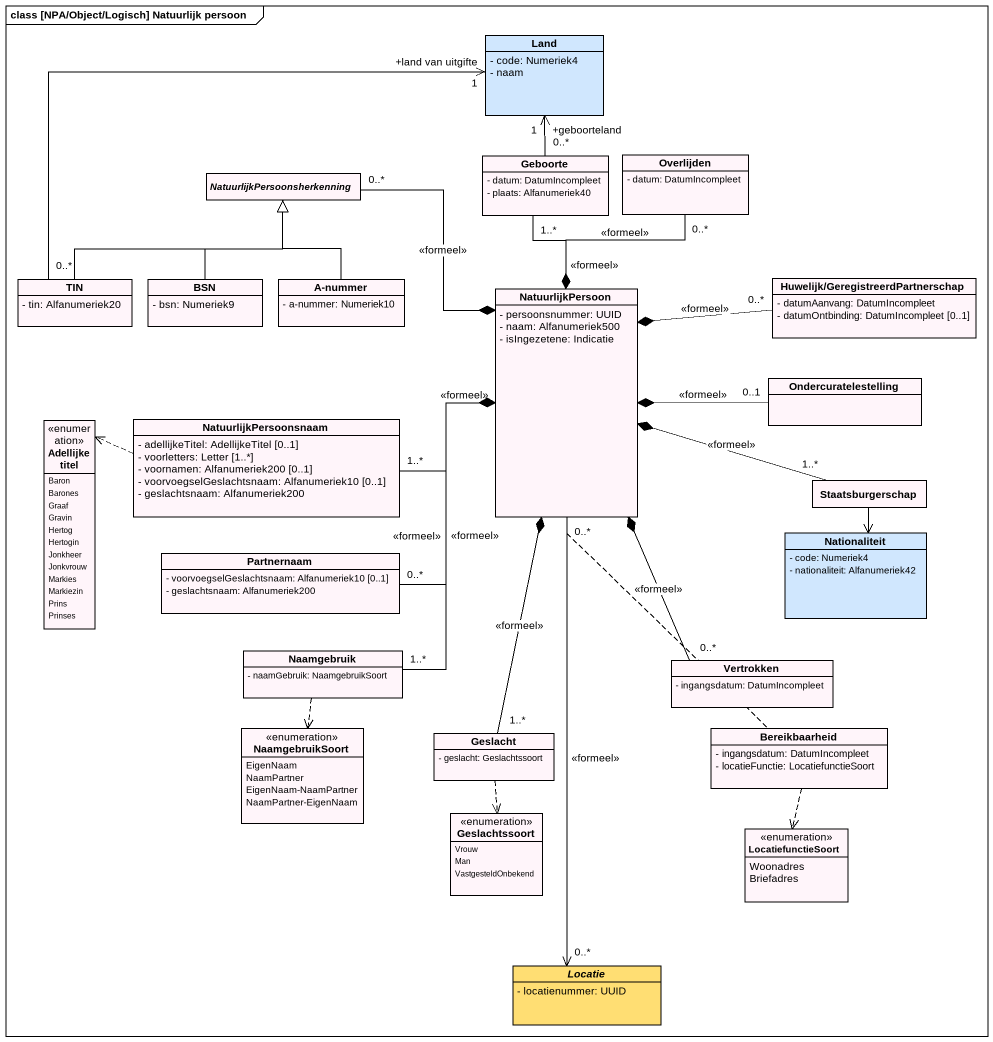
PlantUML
@startuml
mainframe class [NPA/Object/Logisch] Natuurlijk persoon
hide circle
hide empty members
skinparam classAttributeIconSize 0
class Land #D0E7FE {
  - code: Numeriek4
  - naam
}
abstract class NatuurlijkPersoonsherkenning #FFF5FA
class Geboorte #FFF5FA {
  - datum: DatumIncompleet
  - plaats: Alfanumeriek40
}
class Overlijden #FFF5FA {
  - datum: DatumIncompleet
}
class TIN #FFF5FA {
  - tin: Alfanumeriek20
}
class BSN #FFF5FA {
  - bsn: Numeriek9
}
class "A-nummer" as A_nummer #FFF5FA {
  - a-nummer: Numeriek10
}
class NatuurlijkPersoon #FFF5FA {
  - persoonsnummer: UUID
  - naam: Alfanumeriek500
  - isIngezetene: Indicatie
}
class "Huwelijk/GeregistreerdPartnerschap" as Huwelijk #FFF5FA {
  - datumAanvang: DatumIncompleet
  - datumOntbinding: DatumIncompleet [0..1]
}
class Ondercuratelestelling #FFF5FA
enum "Adellijke titel" as Adellijke_titel #FFF5FA {
  Baron
  Barones
  Graaf
  Gravin
  Hertog
  Hertogin
  Jonkheer
  Jonkvrouw
  Markies
  Markiezin
  Prins
  Prinses
}
class NatuurlijkPersoonsnaam #FFF5FA {
  - adellijkeTitel: AdellijkeTitel [0..1]
  - voorletters: Letter [1..*]
  - voornamen: Alfanumeriek200 [0..1]
  - voorvoegselGeslachtsnaam: Alfanumeriek10 [0..1]
  - geslachtsnaam: Alfanumeriek200
}
class Staatsburgerschap #FFF5FA
class Partnernaam #FFF5FA {
  - voorvoegselGeslachtsnaam: Alfanumeriek10 [0..1]
  - geslachtsnaam: Alfanumeriek200
}
class Nationaliteit #D0E7FE {
  - code: Numeriek4
  - nationaliteit: Alfanumeriek42
}
class Naamgebruik #FFF5FA {
  - naamGebruik: NaamgebruikSoort
}
class Vertrokken #FFF5FA {
  - ingangsdatum: DatumIncompleet
}
enum NaamgebruikSoort #FFF5FA {
  EigenNaam
  NaamPartner
  EigenNaam-NaamPartner
  NaamPartner-EigenNaam
}
class Geslacht #FFF5FA {
  - geslacht: Geslachtssoort
}
class Bereikbaarheid #FFF5FA {
  - ingangsdatum: DatumIncompleet
  - locatieFunctie: LocatiefunctieSoort
}
enum Geslachtssoort #FFF5FA {
  Vrouw
  Man
  VastgesteldOnbekend
}
enum LocatiefunctieSoort #FFF5FA {
  Woonadres
  Briefadres
}
abstract class Locatie #FFDE73 {
  - locatienummer: UUID
}
NatuurlijkPersoonsherkenning "0..*" --* NatuurlijkPersoon : <<formeel>>
Geboorte "0..*" -up-> "+geboorteland\n1" Land
Geboorte "1..*" --* NatuurlijkPersoon : <<formeel>>
Overlijden "0..*" --* NatuurlijkPersoon : <<formeel>>
TIN "0..*" -right-> "+land van uitgifte\n1" Land
TIN -right-|> NatuurlijkPersoonsherkenning
BSN -up-|> NatuurlijkPersoonsherkenning
A_nummer -up-|> NatuurlijkPersoonsherkenning
NatuurlijkPersoon "0..*" --> "0..*" Locatie : <<formeel>>
(NatuurlijkPersoon, Locatie) .. Bereikbaarheid
Huwelijk "0..*" -left-* NatuurlijkPersoon : <<formeel>>
Ondercuratelestelling "0..1" -left-* NatuurlijkPersoon : <<formeel>>
NatuurlijkPersoonsnaam "1..*" -right-* NatuurlijkPersoon : <<formeel>>
NatuurlijkPersoonsnaam .left.> Adellijke_titel
Staatsburgerschap "1..*" -left-* NatuurlijkPersoon : <<formeel>>
Staatsburgerschap --> Nationaliteit
Partnernaam "0..*" -up-* NatuurlijkPersoon : <<formeel>>
Naamgebruik "1..*" -up-* NatuurlijkPersoon : <<formeel>>
Naamgebruik ..> NaamgebruikSoort
Vertrokken "0..*" -up-* NatuurlijkPersoon : <<formeel>>
Geslacht "1..*" -up-* NatuurlijkPersoon : <<formeel>>
Geslacht ..> Geslachtssoort
Bereikbaarheid ..> LocatiefunctieSoort
@enduml
